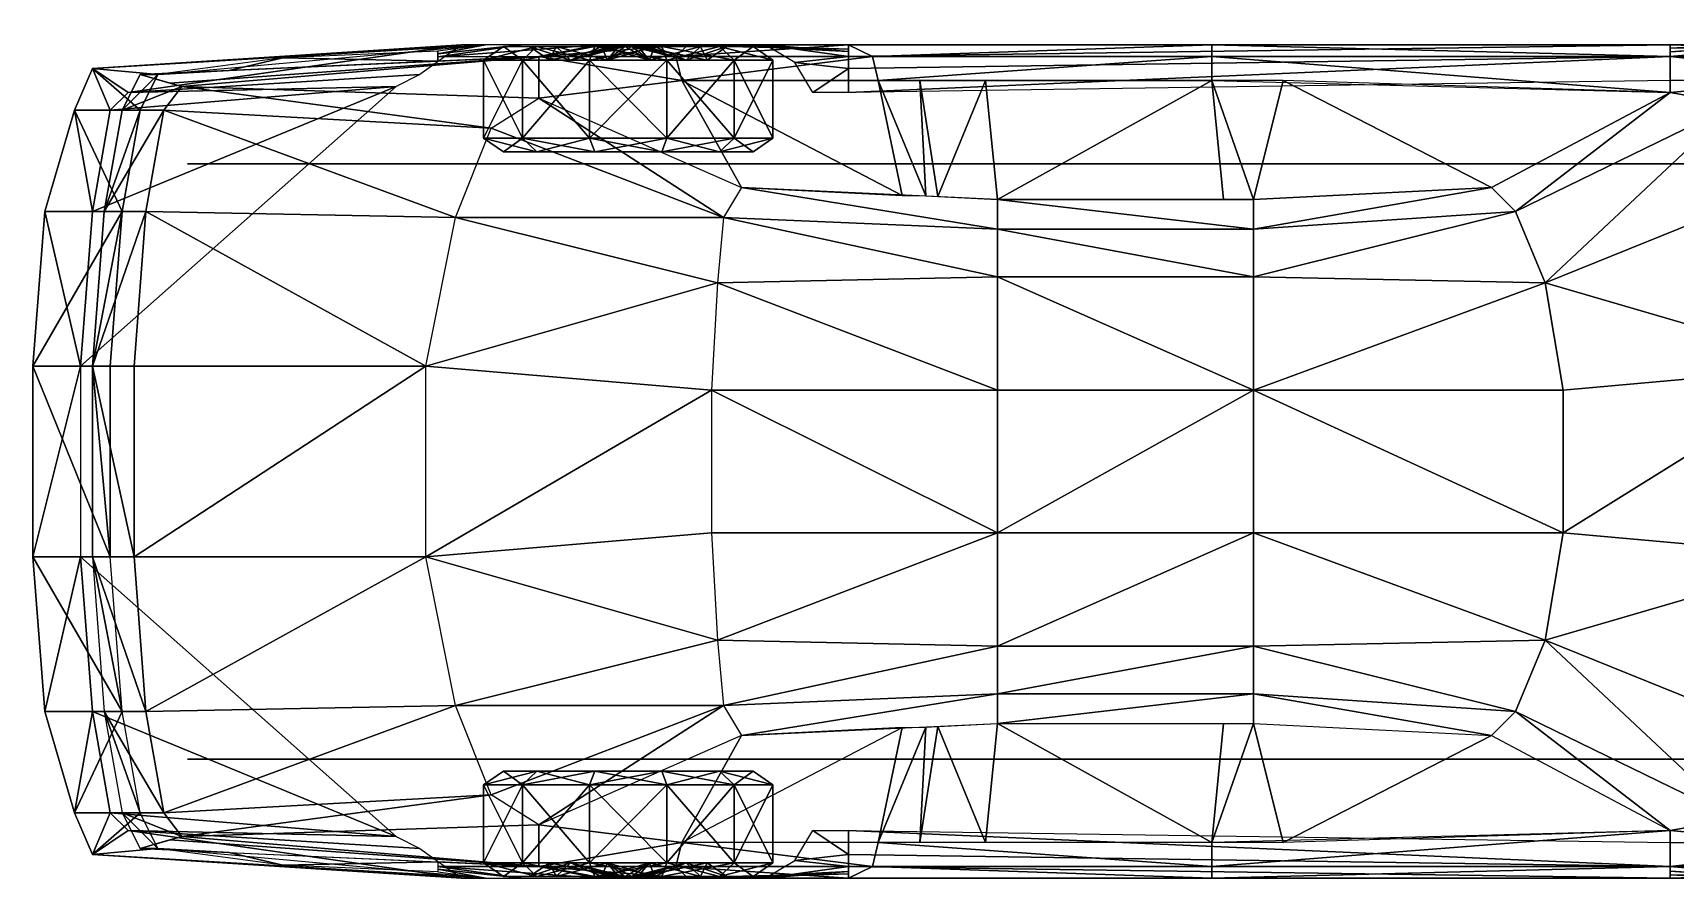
# Model space of a CAD drawing. Extents: x -5.27 to 0, y -0.91 to 0.91.
# Drawn here: x -5.271 to -1.767, y -0.914 to 0.914 of the extents above; entities that cross this region are included whole.
import ezdxf

# ---------------------------------------------------------------- set-up
doc = ezdxf.new("R2010")
doc.units = 0
doc.layers.get('0').update_dxf_attribs({"linetype": 'CONTINUOUS'})

msp = doc.modelspace()

# ---------------------------------------------------------------- meshes
at = {"color": 254, "linetype": 'BYBLOCK'}
mesh = msp.add_polyface(dxfattribs=at)
corners = [(-0.1397, -0.3302, 0.3175), (-0.1016, -0.2032, 0.3175), (-0.0127, -0.3302, 0.4191), (0, -0.2032, 0.4191), (0, -0.2032, 0.4445), (-0.0127, -0.3302, 0.4445), (-0.127, -0.3302, 0.5207), (-0.0889, -0.2032, 0.5207), (-5.08, -0.5334, 0.5842), (-5.1054, -0.2032, 0.5842), (-5.2705, -0.2032, 0.5588), (-5.2451, -0.5334, 0.5588), (-5.2451, -0.5334, 0.508), (-5.2705, -0.2032, 0.508), (-5.1689, -0.2032, 0.3683), (-5.1435, -0.5334, 0.381), (-5.2705, 0.2032, 0.508), (-5.1689, 0.2032, 0.3683), (-5.2705, 0.2032, 0.5588), (-5.1054, 0.2032, 0.5842), (0, 0.2032, 0.4445), (-0.0889, 0.2032, 0.5207), (0, 0.2032, 0.4191), (-0.1016, 0.2032, 0.3175), (-5.1816, -0.7493, 0.508), (-5.1054, -0.7493, 0.3937), (-5.1816, -0.7493, 0.5588), (-5.0419, -0.7493, 0.5842), (-0.1905, -0.7874, 0.5207), (-0.1016, -0.7874, 0.4445), (-0.1016, -0.7874, 0.4191), (-0.2032, -0.7747, 0.3302), (-0.2667, -0.8509, 0.3302), (-0.1905, -0.889, 0.4191), (-0.1905, -0.889, 0.4445), (-0.254, -0.8636, 0.5207), (-5.1435, -0.8382, 0.5588), (-5.0038, -0.8255, 0.5842), (-5.1435, -0.8382, 0.508), (-5.0673, -0.7874, 0.4064), (-4.445, -0.8255, 0.3937), (-4.4958, -0.8001, 0.3302), (-4.3561, -0.889, 0.5334), (-4.3053, -0.889, 0.5715), (-0.508, -0.8636, 0.3429), (-0.5334, -0.889, 0.4191), (-0.5461, -0.889, 0.4445), (-0.5842, -0.9144, 0.5207), (-5.1435, 0.5334, 0.381), (-5.1054, 0.7493, 0.3937), (-4.4958, 0.8001, 0.3302), (-0.5461, 0.889, 0.4445), (-0.5842, 0.9144, 0.5207), (-0.254, 0.8636, 0.5207), (-0.1905, 0.889, 0.4445), (-0.1905, 0.889, 0.4191), (-0.5334, 0.889, 0.4191), (-0.2667, 0.8509, 0.3302), (-0.508, 0.8636, 0.3429), (-4.3053, 0.889, 0.5715), (-5.1435, 0.8382, 0.5588), (-5.0038, 0.8255, 0.5842), (-4.3561, 0.889, 0.5334), (-5.1435, 0.8382, 0.508), (-5.0673, 0.7874, 0.4064), (-4.445, 0.8255, 0.3937), (-5.1816, 0.7493, 0.508), (-5.1816, 0.7493, 0.5588), (-5.0419, 0.7493, 0.5842), (-0.1905, 0.7874, 0.5207), (-0.1016, 0.7874, 0.4445), (-0.1016, 0.7874, 0.4191), (-0.2032, 0.7747, 0.3302), (-0.1397, 0.3302, 0.3175), (-0.0127, 0.3302, 0.4191), (-0.0127, 0.3302, 0.4445), (-0.127, 0.3302, 0.5207), (-5.2451, 0.5334, 0.5588), (-5.08, 0.5334, 0.5842), (-5.2451, 0.5334, 0.508)]
mesh.append_faces([[corners[k] for k in face] for face in [(36, 43, 37), (59, 60, 61)]], dxfattribs={"color": 254})
mesh.append_faces([[corners[k] for k in face] for face in [(27, 36, 37), (38, 25, 39), (41, 39, 25), (42, 39, 40), (36, 42, 43), (45, 32, 33), (35, 46, 34), (41, 15, 14), (48, 50, 17), (51, 53, 54), (57, 56, 55), (62, 60, 59), (64, 62, 65), (64, 50, 49), (49, 63, 64), (60, 68, 61)]], dxfattribs={"vtx0": -1, "color": 254})
mesh.append_faces([[corners[k] for k in face] for face in [(2, 1, 3), (6, 5, 7), (8, 26, 27), (28, 29, 6), (30, 0, 2), (33, 31, 30), (67, 68, 60), (54, 69, 70), (70, 76, 75), (77, 78, 67), (48, 66, 49), (17, 79, 48), (75, 21, 20)]], dxfattribs={"vtx0": -1, "vtx1": -1, "color": 254})
mesh.append_faces([[corners[k] for k in face] for face in [(7, 5, 4), (12, 14, 15), (24, 15, 25), (8, 11, 26), (6, 29, 5), (28, 34, 29), (27, 26, 36), (72, 55, 71), (73, 71, 74), (70, 69, 76), (67, 78, 68), (75, 76, 21), (23, 74, 22)]], dxfattribs={"vtx0": -1, "vtx2": -1, "color": 254})
mesh.append_faces([[corners[k] for k in face] for face in [(32, 31, 33), (35, 34, 28), (36, 26, 38), (40, 39, 41), (38, 39, 42), (38, 42, 36), (44, 32, 45), (47, 46, 35), (25, 15, 41), (55, 56, 54), (51, 54, 56), (54, 70, 55)]], dxfattribs={"vtx1": -1, "color": 254})
mesh.append_faces([[corners[k] for k in face] for face in [(0, 1, 2), (2, 3, 4), (4, 5, 2), (8, 9, 10), (10, 11, 8), (11, 10, 12), (13, 12, 10), (12, 13, 14), (13, 16, 17), (17, 14, 13), (10, 18, 13), (16, 13, 18), (9, 19, 18), (18, 10, 9), (4, 20, 7), (21, 7, 20), (3, 22, 20), (20, 4, 3), (1, 23, 3), (22, 3, 23), (24, 12, 15), (26, 11, 24), (12, 24, 11), (30, 2, 5), (5, 29, 30), (31, 0, 30), (33, 30, 29), (24, 38, 26), (38, 24, 25), (66, 63, 49), (63, 66, 67), (71, 55, 70), (73, 72, 71), (74, 71, 75), (70, 75, 71), (77, 67, 66), (66, 79, 77), (79, 66, 48), (16, 79, 17), (18, 77, 79), (79, 16, 18), (19, 78, 18), (77, 18, 78), (22, 74, 20), (75, 20, 74), (23, 73, 74)]], dxfattribs={"vtx1": -1, "vtx2": -1, "color": 254})
mesh.append_faces([[corners[k] for k in face] for face in [(29, 34, 33), (45, 33, 34), (34, 46, 45), (48, 49, 50), (51, 52, 53), (57, 58, 56), (62, 63, 60), (64, 63, 62), (64, 65, 50), (67, 60, 63), (54, 53, 69), (72, 57, 55)]], dxfattribs={"vtx2": -1, "color": 254})
at = {"color": 0, "linetype": 'BYBLOCK'}
mesh = msp.add_polyface(dxfattribs=at)
corners = [(-1.4351, 0.2032, 0.9906), (-1.4351, -0.2032, 0.9906), (-0.9017, 0.2032, 0.9652), (-0.9525, 0.889, 0.7239), (-0.9525, 0.8636, 0.8255), (-0.5842, 0.8636, 0.7874), (-0.5842, 0.889, 0.7138), (-1.778, 0.889, 0.7438), (-1.778, 0.8636, 0.8382), (-0.9398, 0.8636, 0.9271), (-0.5588, 0.8636, 0.889), (-1.778, 0.7874, 0.9398), (-2.7559, 0.889, 0.762), (-2.7559, 0.8636, 0.8636), (-3.5306, 0.8636, 0.5588), (-1.778, 0.889, 0.7437), (-1.778, 0.8636, 0.5334), (-3.5306, 0.8382, 0.381), (-1.778, 0.8636, 0.3429), (-3.5306, 0.7874, 0.3048), (-1.778, 0.8128, 0.2794), (-1.0287, 0.889, 0.7239), (-0.762, 0.889, 0.7172), (-0.8509, 0.9144, 0.6731), (-0.9652, 0.9144, 0.6731), (-1.778, 0.8814, 0.6731), (-1.1049, 0.9144, 0.6223), (-1.778, 0.8742, 0.6223), (-1.2065, 0.9144, 0.5334), (-1.27, 0.8636, 0.4318), (-1.3208, 0.8128, 0.2794), (-0.4514, 0.8636, 0.6731), (-2.1082, 0.5334, 1.3716), (-2.159, 0.5842, 1.3462), (-2.667, 0.4953, 1.4224), (-1.6383, 0.762, 0.9652), (-0.9271, 0.7874, 0.9398), (-0.9144, 0.4826, 0.9525), (-0.508, 0.7874, 0.9017), (-1.5113, 0.5969, 0.9779), (-2.0447, 0.381, 1.3843), (-2.667, 0.3937, 1.4351), (-2.0066, 0.1524, 1.397), (-2.667, 0.1524, 1.4478), (-0.4826, 0.4064, 0.9144)]
mesh.append_faces([[corners[k] for k in face] for face in [(19, 18, 20), (11, 32, 35)]], dxfattribs={"vtx0": -1, "color": 0})
mesh.append_faces([[corners[k] for k in face] for face in [(11, 4, 8), (25, 26, 27), (28, 27, 26), (16, 29, 18), (30, 18, 29)]], dxfattribs={"vtx0": -1, "vtx1": -1, "color": 0})
mesh.append_faces([[corners[k] for k in face] for face in [(3, 4, 5), (3, 5, 6), (7, 4, 3), (10, 5, 4), (21, 22, 23), (25, 21, 24), (22, 31, 23), (9, 35, 36), (37, 38, 36), (37, 0, 2)]], dxfattribs={"vtx0": -1, "vtx1": -1, "vtx2": -1, "color": 0})
mesh.append_faces([[corners[k] for k in face] for face in [(4, 9, 10), (12, 8, 7), (13, 11, 8), (14, 15, 16), (17, 16, 18), (21, 23, 24), (28, 16, 27), (36, 10, 9), (36, 35, 39), (36, 39, 37), (2, 44, 37)]], dxfattribs={"vtx0": -1, "vtx2": -1, "color": 0})
mesh.append_faces([[corners[k] for k in face] for face in [(0, 1, 2), (7, 8, 4), (11, 9, 4), (25, 15, 21), (24, 26, 25), (28, 29, 16), (32, 33, 34), (40, 32, 41), (42, 40, 43)]], dxfattribs={"vtx1": -1, "vtx2": -1, "color": 0})
mesh.append_faces([[corners[k] for k in face] for face in [(30, 20, 18), (11, 33, 32), (9, 11, 35), (37, 39, 0)]], dxfattribs={"vtx2": -1, "color": 0})
mesh = msp.add_polyface(dxfattribs=at)
corners = [(-5.1054, 0.2032, 0.5842), (-5.1054, -0.2032, 0.5842), (-5.1435, 0.2032, 0.8001), (-5.0546, -0.2032, 0.9906), (-5.0546, 0.2032, 0.9906), (-4.4323, -0.2032, 1.0287), (-4.4323, 0.2032, 1.0287), (-3.8989, 0.8636, 0.889), (-3.5306, 0.889, 0.7747), (-3.8735, 0.889, 0.7874), (-4.191, 0.8636, 0.8001), (-4.191, 0.8636, 0.9017), (-4.9784, 0.8069, 0.9144), (-5.0419, 0.8255, 0.8001), (-3.8862, 0.8128, 1.0033), (-3.4798, 0.8636, 0.8763), (-4.191, 0.7747, 1.0287), (-4.953, 0.8001, 0.9652), (-4.064, 0.889, 0.6985), (-3.9497, 0.889, 0.6985), (-3.5306, 0.8796, 0.6985), (-3.81, 0.889, 0.6477), (-3.5306, 0.8747, 0.6477), (-3.7084, 0.889, 0.5588), (-4.4069, 0.8635, 0.6985), (-4.4069, 0.8543, 0.8001), (-4.2291, 0.889, 0.635), (-4.4069, 0.8693, 0.635), (-4.3053, 0.889, 0.5715), (-4.4069, 0.8751, 0.5715), (-3.7592, 0.5842, 1.3462), (-3.4163, 0.5675, 1.3544), (-4.9911, 0.7493, 0.9906), (-5.08, 0.7493, 0.8001), (-4.2926, 0.7112, 1.0287), (-4.3688, 0.5207, 1.0287), (-5.0292, 0.5334, 0.9906), (-5.1181, 0.5334, 0.8001), (-4.7371, 0.8611, 0.5842), (-4.8514, 0.8344, 0.8001)]
mesh.append_faces([[corners[k] for k in face] for face in [(30, 14, 16), (33, 17, 13)]], dxfattribs={"vtx0": -1, "color": 0})
mesh.append_faces([[corners[k] for k in face] for face in [(12, 10, 13), (17, 11, 12), (18, 9, 19), (28, 27, 26)]], dxfattribs={"vtx0": -1, "vtx1": -1, "color": 0})
mesh.append_faces([[corners[k] for k in face] for face in [(7, 8, 9), (10, 11, 7), (10, 7, 9), (12, 11, 10), (14, 15, 7), (11, 14, 7), (18, 10, 9), (20, 19, 9), (24, 25, 10), (24, 10, 18), (24, 26, 27), (25, 38, 39)]], dxfattribs={"vtx0": -1, "vtx1": -1, "vtx2": -1, "color": 0})
mesh.append_faces([[corners[k] for k in face] for face in [(11, 16, 14), (22, 23, 21), (34, 17, 32), (35, 32, 36), (6, 36, 4), (25, 29, 38)]], dxfattribs={"vtx0": -1, "vtx2": -1, "color": 0})
mesh.append_faces([[corners[k] for k in face] for face in [(0, 1, 2)]], dxfattribs={"vtx1": -1, "color": 0})
mesh.append_faces([[corners[k] for k in face] for face in [(3, 4, 2), (5, 6, 3), (4, 3, 6), (17, 16, 11), (21, 19, 20), (18, 26, 24), (28, 29, 27), (32, 17, 33), (35, 34, 32), (36, 32, 37), (33, 37, 32), (4, 36, 2), (37, 2, 36), (6, 35, 36)]], dxfattribs={"vtx1": -1, "vtx2": -1, "color": 0})
mesh.append_faces([[corners[k] for k in face] for face in [(30, 31, 14), (34, 16, 17)]], dxfattribs={"vtx2": -1, "color": 0})
at = {"color": 251, "linetype": 'BYBLOCK'}
mesh = msp.add_polyface(dxfattribs=at)
corners = [(-4.2108, 0.8854, 0.2612), (-4.2669, 0.8854, 0.2461), (-4.2669, 0.8854, 0.3889), (-4.2108, 0.8854, 0.3738), (-4.3089, 0.8563, 0.2349), (-4.3089, 0.8563, 0.4001), (-4.1955, 0.8854, 0.5125), (-4.1544, 0.8854, 0.4714), (-4.2263, 0.8563, 0.5433), (-4.0719, 0.8854, 0.5839), (-4.0568, 0.8854, 0.5278), (-4.0831, 0.8563, 0.6259), (-3.9291, 0.8854, 0.5839), (-3.9179, 0.8563, 0.6259), (-4.0719, 0.8854, 0.0511), (-4.0568, 0.8854, 0.1072), (-3.9442, 0.8854, 0.1072), (-4.0831, 0.8563, 0.0091), (-3.9291, 0.8854, 0.0511), (-4.1955, 0.8854, 0.1225), (-4.1544, 0.8854, 0.1636), (-4.2263, 0.8563, 0.0917), (-4.3089, 0.6894, 0.2349), (-4.3089, 0.6894, 0.4001), (-4.2669, 0.6604, 0.2461), (-4.2669, 0.6604, 0.3889), (-4.2263, 0.6894, 0.5433), (-4.1955, 0.6604, 0.5125), (-4.0831, 0.6894, 0.6259), (-4.0719, 0.6604, 0.5839), (-3.9179, 0.6894, 0.6259), (-3.9291, 0.6604, 0.5839), (-4.0831, 0.6894, 0.0091), (-3.9179, 0.8563, 0.0091), (-4.0719, 0.6604, 0.0511), (-3.9179, 0.6894, 0.0091), (-4.2263, 0.6894, 0.0917), (-4.1955, 0.6604, 0.1225)]
mesh.append_faces([[corners[k] for k in face] for face in [(0, 1, 2), (2, 3, 0), (1, 4, 5), (5, 2, 1), (3, 2, 6), (6, 7, 3), (2, 5, 8), (8, 6, 2), (7, 6, 9), (9, 10, 7), (6, 8, 11), (11, 9, 6), (10, 9, 12), (9, 11, 13), (14, 15, 16), (17, 14, 18), (15, 14, 19), (19, 20, 15), (14, 17, 21), (21, 19, 14), (20, 19, 1), (1, 0, 20), (19, 21, 4), (4, 1, 19), (22, 24, 25), (25, 23, 22), (23, 25, 27), (27, 26, 23), (26, 27, 29), (29, 28, 26), (28, 29, 31), (34, 32, 35), (32, 34, 37), (37, 36, 32), (36, 37, 24), (24, 22, 36)]], dxfattribs={"vtx0": -1, "vtx2": -1, "color": 251})
mesh.append_faces([[corners[k] for k in face] for face in [(4, 22, 23), (23, 5, 4), (5, 23, 26), (26, 8, 5), (8, 26, 28), (28, 11, 8), (11, 28, 30), (32, 17, 33), (17, 32, 36), (36, 21, 17), (21, 36, 22), (22, 4, 21)]], dxfattribs={"vtx2": -1, "color": 251})
at = {"color": 254, "linetype": 'BYBLOCK'}
mesh = msp.add_polyface(dxfattribs=at)
corners = [(-4.1237, -0.8563, 0.1943), (-4.1544, -0.8854, 0.1636), (-4.2108, -0.8854, 0.2612), (-4.1687, -0.8563, 0.2724), (-4.021, -0.8854, 0.297), (-4.0285, -0.8854, 0.31), (-4.0005, -0.8854, 0.3175), (-4.0456, -0.8563, 0.1493), (-4.0568, -0.8854, 0.1072), (-4.008, -0.8854, 0.2895), (-3.9554, -0.8563, 0.1493), (-3.9442, -0.8854, 0.1072), (-3.993, -0.8854, 0.2895), (-3.8773, -0.8563, 0.1943), (-3.8466, -0.8854, 0.1636), (-3.98, -0.8854, 0.297), (-3.8323, -0.8563, 0.2724), (-3.7902, -0.8854, 0.2612), (-3.9725, -0.8854, 0.31), (-3.8323, -0.8563, 0.3626), (-3.7902, -0.8854, 0.3738), (-3.9725, -0.8854, 0.325), (-3.8773, -0.8563, 0.4407), (-3.8466, -0.8854, 0.4714), (-3.98, -0.8854, 0.338), (-3.9554, -0.8563, 0.4857), (-3.9442, -0.8854, 0.5278), (-3.993, -0.8854, 0.3455), (-4.0456, -0.8563, 0.4857), (-4.0568, -0.8854, 0.5278), (-4.008, -0.8854, 0.3455), (-4.1237, -0.8563, 0.4407), (-4.1544, -0.8854, 0.4714), (-4.021, -0.8854, 0.338), (-4.1687, -0.8563, 0.3626), (-4.2108, -0.8854, 0.3738), (-4.0285, -0.8854, 0.325), (-0.9017, -0.9108, 0.3175), (-0.9297, -0.9108, 0.31), (-0.9297, -0.9108, 0.325), (-1.0699, -0.8817, 0.2724), (-1.0699, -0.8817, 0.3626), (-1.112, -0.9108, 0.2612), (-1.112, -0.9108, 0.3738), (-0.9222, -0.9108, 0.338), (-1.0249, -0.8817, 0.4407), (-1.0556, -0.9108, 0.4714), (-0.9092, -0.9108, 0.3455), (-0.9468, -0.8817, 0.4857), (-0.958, -0.9108, 0.5278), (-0.8942, -0.9108, 0.3455), (-0.8566, -0.8817, 0.4857), (-0.8454, -0.9108, 0.5278), (-0.8812, -0.9108, 0.338), (-0.7785, -0.8817, 0.4407), (-0.7478, -0.9108, 0.4714), (-0.8737, -0.9108, 0.325), (-0.7335, -0.8817, 0.3626), (-0.6914, -0.9108, 0.3738), (-0.8737, -0.9108, 0.31), (-0.7335, -0.8817, 0.2724), (-0.6914, -0.9108, 0.2612), (-0.8812, -0.9108, 0.297), (-0.7785, -0.8817, 0.1943), (-0.7478, -0.9108, 0.1636), (-0.8942, -0.9108, 0.2895), (-0.8566, -0.8817, 0.1493), (-0.8454, -0.9108, 0.1072), (-0.9092, -0.9108, 0.2895), (-0.9468, -0.8817, 0.1493), (-0.958, -0.9108, 0.1072), (-0.9222, -0.9108, 0.297), (-1.0249, -0.8817, 0.1943), (-1.0556, -0.9108, 0.1636), (-1.0556, 0.9108, 0.1636), (-1.0249, 0.8817, 0.1943), (-1.112, 0.9108, 0.2612), (-1.0699, 0.8817, 0.2724), (-0.9222, 0.9108, 0.297), (-0.9297, 0.9108, 0.31), (-0.9017, 0.9108, 0.3175), (-0.958, 0.9108, 0.1072), (-0.9468, 0.8817, 0.1493), (-0.9092, 0.9108, 0.2895), (-0.8454, 0.9108, 0.1072), (-0.8566, 0.8817, 0.1493), (-0.8942, 0.9108, 0.2895), (-0.7478, 0.9108, 0.1636), (-0.7785, 0.8817, 0.1943), (-0.8812, 0.9108, 0.297), (-0.6914, 0.9108, 0.2612), (-0.7335, 0.8817, 0.2724), (-0.8737, 0.9108, 0.31), (-0.6914, 0.9108, 0.3738), (-0.7335, 0.8817, 0.3626), (-0.8737, 0.9108, 0.325), (-0.7478, 0.9108, 0.4714), (-0.7785, 0.8817, 0.4407), (-0.8812, 0.9108, 0.338), (-0.8454, 0.9108, 0.5278), (-0.8566, 0.8817, 0.4857), (-0.8942, 0.9108, 0.3455), (-0.958, 0.9108, 0.5278), (-0.9468, 0.8817, 0.4857), (-0.9092, 0.9108, 0.3455), (-1.0556, 0.9108, 0.4714), (-1.0249, 0.8817, 0.4407), (-0.9222, 0.9108, 0.338), (-1.112, 0.9108, 0.3738), (-1.0699, 0.8817, 0.3626), (-0.9297, 0.9108, 0.325), (-4.0285, 0.8854, 0.31), (-4.0005, 0.8854, 0.3175), (-4.0285, 0.8854, 0.325), (-4.1687, 0.8563, 0.2724), (-4.1687, 0.8563, 0.3626), (-4.2108, 0.8854, 0.2612), (-4.2108, 0.8854, 0.3738), (-4.021, 0.8854, 0.338), (-4.1237, 0.8563, 0.4407), (-4.1544, 0.8854, 0.4714), (-4.008, 0.8854, 0.3455), (-4.0456, 0.8563, 0.4857), (-4.0568, 0.8854, 0.5278), (-3.993, 0.8854, 0.3455), (-3.9554, 0.8563, 0.4857), (-3.9442, 0.8854, 0.5278), (-3.98, 0.8854, 0.338), (-3.8773, 0.8563, 0.4407), (-3.8466, 0.8854, 0.4714), (-3.9725, 0.8854, 0.325), (-3.8323, 0.8563, 0.3626), (-3.7902, 0.8854, 0.3738), (-3.9725, 0.8854, 0.31), (-3.8323, 0.8563, 0.2724), (-3.7902, 0.8854, 0.2612), (-3.98, 0.8854, 0.297), (-3.8773, 0.8563, 0.1943), (-3.8466, 0.8854, 0.1636), (-3.993, 0.8854, 0.2895), (-3.9554, 0.8563, 0.1493), (-3.9442, 0.8854, 0.1072), (-4.008, 0.8854, 0.2895), (-4.0456, 0.8563, 0.1493), (-4.0568, 0.8854, 0.1072), (-4.021, 0.8854, 0.297), (-4.1237, 0.8563, 0.1943), (-4.1544, 0.8854, 0.1636)]
mesh.append_faces([[corners[k] for k in face] for face in [(74, 75, 76), (77, 76, 75), (75, 78, 77), (79, 77, 78), (78, 80, 79), (81, 82, 74), (75, 74, 82), (82, 83, 75), (78, 75, 83), (83, 80, 78), (84, 85, 81), (82, 81, 85), (85, 86, 82), (83, 82, 86), (86, 80, 83), (87, 88, 84), (85, 84, 88), (88, 89, 85), (86, 85, 89), (89, 80, 86), (90, 91, 87), (88, 87, 91), (91, 92, 88), (89, 88, 92), (92, 80, 89), (93, 94, 90), (91, 90, 94), (94, 95, 91), (92, 91, 95), (95, 80, 92), (96, 97, 93), (94, 93, 97), (97, 98, 94), (95, 94, 98), (98, 80, 95), (99, 100, 96), (97, 96, 100), (100, 101, 97), (98, 97, 101), (101, 80, 98), (102, 103, 99), (100, 99, 103), (103, 104, 100), (101, 100, 104), (104, 80, 101), (105, 106, 102), (103, 102, 106), (106, 107, 103), (104, 103, 107), (107, 80, 104), (108, 109, 105), (106, 105, 109), (109, 110, 106), (107, 106, 110), (110, 80, 107), (76, 77, 108), (109, 108, 77), (77, 79, 109), (110, 109, 79), (79, 80, 110), (111, 112, 113), (114, 111, 115), (113, 115, 111), (116, 114, 117), (115, 117, 114), (113, 112, 118), (115, 113, 119), (118, 119, 113), (117, 115, 120), (119, 120, 115), (118, 112, 121), (119, 118, 122), (121, 122, 118), (120, 119, 123), (122, 123, 119), (121, 112, 124), (122, 121, 125), (124, 125, 121), (123, 122, 126), (125, 126, 122), (124, 112, 127), (125, 124, 128), (127, 128, 124), (126, 125, 129), (128, 129, 125), (127, 112, 130), (128, 127, 131), (130, 131, 127), (129, 128, 132), (131, 132, 128), (130, 112, 133), (131, 130, 134), (133, 134, 130), (132, 131, 135), (134, 135, 131), (133, 112, 136), (134, 133, 137), (136, 137, 133), (135, 134, 138), (137, 138, 134), (136, 112, 139), (137, 136, 140), (139, 140, 136), (138, 137, 141), (140, 141, 137), (139, 112, 142), (140, 139, 143), (142, 143, 139), (141, 140, 144), (143, 144, 140), (142, 112, 145), (143, 142, 146), (145, 146, 142), (144, 143, 147), (146, 147, 143), (145, 112, 111), (146, 145, 114), (111, 114, 145), (147, 146, 116), (114, 116, 146)]], dxfattribs={"vtx0": -1, "vtx1": -1, "color": 254})
mesh.append_faces([[corners[k] for k in face] for face in [(0, 1, 2), (2, 3, 0), (4, 0, 3), (3, 5, 4), (6, 4, 5), (7, 8, 1), (1, 0, 7), (9, 7, 0), (0, 4, 9), (6, 9, 4), (10, 11, 8), (8, 7, 10), (12, 10, 7), (7, 9, 12), (6, 12, 9), (13, 14, 11), (11, 10, 13), (15, 13, 10), (10, 12, 15), (6, 15, 12), (16, 17, 14), (14, 13, 16), (18, 16, 13), (13, 15, 18), (6, 18, 15), (19, 20, 17), (17, 16, 19), (21, 19, 16), (16, 18, 21), (6, 21, 18), (22, 23, 20), (20, 19, 22), (24, 22, 19), (19, 21, 24), (6, 24, 21), (25, 26, 23), (23, 22, 25), (27, 25, 22), (22, 24, 27), (6, 27, 24), (28, 29, 26), (26, 25, 28), (30, 28, 25), (25, 27, 30), (6, 30, 27), (31, 32, 29), (29, 28, 31), (33, 31, 28), (28, 30, 33), (6, 33, 30), (34, 35, 32), (32, 31, 34), (36, 34, 31), (31, 33, 36), (6, 36, 33), (3, 2, 35), (35, 34, 3), (5, 3, 34), (34, 36, 5), (6, 5, 36), (37, 38, 39), (38, 40, 41), (41, 39, 38), (40, 42, 43), (43, 41, 40), (37, 39, 44), (39, 41, 45), (45, 44, 39), (41, 43, 46), (46, 45, 41), (37, 44, 47), (44, 45, 48), (48, 47, 44), (45, 46, 49), (49, 48, 45), (37, 47, 50), (47, 48, 51), (51, 50, 47), (48, 49, 52), (52, 51, 48), (37, 50, 53), (50, 51, 54), (54, 53, 50), (51, 52, 55), (55, 54, 51), (37, 53, 56), (53, 54, 57), (57, 56, 53), (54, 55, 58), (58, 57, 54), (37, 56, 59), (56, 57, 60), (60, 59, 56), (57, 58, 61), (61, 60, 57), (37, 59, 62), (59, 60, 63), (63, 62, 59), (60, 61, 64), (64, 63, 60), (37, 62, 65), (62, 63, 66), (66, 65, 62), (63, 64, 67), (67, 66, 63), (37, 65, 68), (65, 66, 69), (69, 68, 65), (66, 67, 70), (70, 69, 66), (37, 68, 71), (68, 69, 72), (72, 71, 68), (69, 70, 73), (73, 72, 69), (37, 71, 38), (71, 72, 40), (40, 38, 71), (72, 73, 42), (42, 40, 72)]], dxfattribs={"vtx0": -1, "vtx2": -1, "color": 254})
at = {"color": 251, "linetype": 'BYBLOCK'}
mesh = msp.add_polyface(dxfattribs=at)
corners = [(-3.9291, 0.8854, 0.5839), (-3.9442, 0.8854, 0.5278), (-4.0568, 0.8854, 0.5278), (-3.9179, 0.8563, 0.6259), (-4.0719, 0.8854, 0.5839), (-3.8055, 0.8854, 0.5125), (-3.8466, 0.8854, 0.4714), (-3.7747, 0.8563, 0.5433), (-3.7341, 0.8854, 0.3889), (-3.7902, 0.8854, 0.3738), (-3.6921, 0.8563, 0.4001), (-3.7341, 0.8854, 0.2461), (-3.7902, 0.8854, 0.2612), (-3.6921, 0.8563, 0.2349), (-3.8055, 0.8854, 0.1225), (-3.8466, 0.8854, 0.1636), (-3.7747, 0.8563, 0.0917), (-3.9291, 0.8854, 0.0511), (-3.9442, 0.8854, 0.1072), (-3.9179, 0.8563, 0.0091), (-4.0719, 0.8854, 0.0511), (-4.0831, 0.8563, 0.0091), (-3.9179, 0.6894, 0.6259), (-4.0831, 0.8563, 0.6259), (-3.9291, 0.6604, 0.5839), (-4.0831, 0.6894, 0.6259), (-3.7747, 0.6894, 0.5433), (-3.8055, 0.6604, 0.5125), (-3.6921, 0.6894, 0.4001), (-3.7341, 0.6604, 0.3889), (-3.6921, 0.6894, 0.2349), (-3.7341, 0.6604, 0.2461), (-3.7747, 0.6894, 0.0917), (-3.8055, 0.6604, 0.1225), (-3.9179, 0.6894, 0.0091), (-3.9291, 0.6604, 0.0511), (-4.0831, 0.6894, 0.0091), (-4.0719, 0.6604, 0.0511)]
mesh.append_faces([[corners[k] for k in face] for face in [(0, 1, 2), (3, 0, 4), (1, 0, 5), (5, 6, 1), (0, 3, 7), (7, 5, 0), (6, 5, 8), (8, 9, 6), (5, 7, 10), (10, 8, 5), (9, 8, 11), (11, 12, 9), (8, 10, 13), (13, 11, 8), (12, 11, 14), (14, 15, 12), (11, 13, 16), (16, 14, 11), (15, 14, 17), (17, 18, 15), (14, 16, 19), (19, 17, 14), (18, 17, 20), (17, 19, 21), (24, 22, 25), (22, 24, 27), (27, 26, 22), (26, 27, 29), (29, 28, 26), (28, 29, 31), (31, 30, 28), (30, 31, 33), (33, 32, 30), (32, 33, 35), (35, 34, 32), (34, 35, 37)]], dxfattribs={"vtx0": -1, "vtx2": -1, "color": 251})
mesh.append_faces([[corners[k] for k in face] for face in [(22, 3, 23), (3, 22, 26), (26, 7, 3), (7, 26, 28), (28, 10, 7), (10, 28, 30), (30, 13, 10), (13, 30, 32), (32, 16, 13), (16, 32, 34), (34, 19, 16), (19, 34, 36)]], dxfattribs={"vtx2": -1, "color": 251})
at = {"color": 0, "linetype": 'BYBLOCK'}
mesh = msp.add_polyface(dxfattribs=at)
corners = [(-3.2131, -0.1524, 1.4478), (-3.2131, 0.1524, 1.4478), (-3.8227, 0.1524, 1.397), (-2.667, -0.1524, 1.4478), (-2.667, 0.1524, 1.4478), (-2.0066, -0.1524, 1.397), (-2.7559, 0.889, 0.762), (-2.7559, 0.8636, 0.8636), (-1.778, 0.8636, 0.8382), (-3.4798, 0.8636, 0.8763), (-3.5306, 0.889, 0.7747), (-2.7559, 0.8128, 0.9525), (-1.778, 0.7874, 0.9398), (-3.4671, 0.8128, 0.9652), (-3.8989, 0.8636, 0.889), (-3.8862, 0.8128, 1.0033), (-3.5306, 0.8636, 0.5588), (-1.778, 0.889, 0.7437), (-3.5306, 0.8382, 0.381), (-1.778, 0.8636, 0.5334), (-3.5306, 0.7874, 0.3048), (-1.778, 0.8636, 0.3429), (-3.5306, 0.8796, 0.6985), (-3.8735, 0.889, 0.7874), (-3.81, 0.889, 0.6477), (-3.5306, 0.8747, 0.6477), (-3.7084, 0.889, 0.5588), (-3.6449, 0.8509, 0.4445), (-3.6068, 0.7874, 0.3048), (-2.7305, 0.5588, 1.3589), (-2.667, 0.5588, 1.3589), (-2.6035, 0.8128, 0.9525), (-3.3655, 0.5664, 1.3551), (-3.3401, 0.5654, 1.3561), (-3.3782, 0.8128, 0.9652), (-3.7973, 0.5207, 1.3716), (-3.2131, 0.4953, 1.4224), (-3.7592, 0.5842, 1.3462), (-3.2131, 0.5588, 1.3589), (-2.667, 0.4953, 1.4224), (-2.159, 0.5842, 1.3462), (-2.667, 0.3937, 1.4351), (-2.1082, 0.5334, 1.3716), (-3.2131, 0.3937, 1.4351), (-3.81, 0.381, 1.3843), (-2.0447, 0.381, 1.3843)]
mesh.append_faces([[corners[k] for k in face] for face in [(28, 18, 20), (32, 34, 13)]], dxfattribs={"vtx0": -1, "color": 0})
mesh.append_faces([[corners[k] for k in face] for face in [(9, 6, 10), (13, 7, 9), (22, 23, 10), (16, 26, 25), (35, 36, 37), (37, 36, 38), (44, 43, 35), (2, 1, 44)]], dxfattribs={"vtx0": -1, "vtx1": -1, "color": 0})
mesh.append_faces([[corners[k] for k in face] for face in [(0, 1, 2), (3, 4, 0), (1, 0, 4), (4, 3, 5), (6, 7, 8), (9, 7, 6), (38, 36, 39), (41, 42, 39), (41, 39, 36), (36, 43, 41), (35, 43, 36), (44, 1, 43), (4, 41, 43), (43, 1, 4), (4, 45, 41)]], dxfattribs={"vtx0": -1, "vtx1": -1, "vtx2": -1, "color": 0})
mesh.append_faces([[corners[k] for k in face] for face in [(7, 11, 12), (14, 9, 10), (24, 22, 25), (27, 16, 18), (39, 30, 38), (39, 40, 30)]], dxfattribs={"vtx0": -1, "vtx2": -1, "color": 0})
mesh.append_faces([[corners[k] for k in face] for face in [(13, 11, 7), (18, 16, 19), (20, 18, 21), (27, 26, 16), (28, 27, 18)]], dxfattribs={"vtx1": -1, "vtx2": -1, "color": 0})
mesh.append_faces([[corners[k] for k in face] for face in [(15, 13, 9), (16, 10, 17), (11, 29, 30), (30, 31, 11), (32, 33, 34)]], dxfattribs={"vtx2": -1, "color": 0})
at = {"color": 240, "linetype": 'BYBLOCK'}
mesh = msp.add_polyface(dxfattribs=at)
corners = [(-4.8514, -0.8344, 0.8001), (-4.7371, -0.8611, 0.5842), (-5.0038, -0.8255, 0.5842), (-5.0419, -0.8255, 0.8001), (-5.1435, -0.2032, 0.8001), (-5.1181, -0.5334, 0.8001), (-5.08, -0.5334, 0.5842), (-5.1054, -0.2032, 0.5842), (-5.08, -0.7493, 0.8001), (-5.0419, -0.7493, 0.5842), (-5.08, 0.7493, 0.8001), (-5.0419, 0.8255, 0.8001), (-5.0038, 0.8255, 0.5842), (-5.0419, 0.7493, 0.5842), (-5.1181, 0.5334, 0.8001), (-5.08, 0.5334, 0.5842), (-5.1435, 0.2032, 0.8001), (-5.1054, 0.2032, 0.5842), (-4.8514, 0.8344, 0.8001), (-4.7371, 0.8611, 0.5842)]
mesh.append_faces([[corners[k] for k in face] for face in [(0, 2, 3), (18, 12, 11)]], dxfattribs={"vtx0": -1, "color": 240})
mesh.append_faces([[corners[k] for k in face] for face in [(4, 5, 6), (5, 8, 9), (9, 6, 5), (2, 9, 8), (12, 13, 10), (14, 10, 13), (13, 15, 14), (16, 14, 15)]], dxfattribs={"vtx1": -1, "vtx2": -1, "color": 240})
mesh.append_faces([[corners[k] for k in face] for face in [(0, 1, 2), (6, 7, 4), (8, 3, 2), (10, 11, 12), (15, 17, 16), (18, 19, 12)]], dxfattribs={"vtx2": -1, "color": 240})
at = {"color": 151, "linetype": 'BYBLOCK'}
mesh = msp.add_polyface(dxfattribs=at)
corners = [(-1.5113, -0.5969, 0.9779), (-1.4351, -0.2032, 0.9906), (-2.0447, -0.381, 1.3843), (-2.0066, -0.1524, 1.397), (-3.81, -0.381, 1.3843), (-4.3688, -0.5207, 1.0287), (-4.4323, -0.2032, 1.0287), (-3.8227, -0.1524, 1.397), (-3.8227, 0.1524, 1.397), (-4.4323, 0.2032, 1.0287), (-1.4351, 0.2032, 0.9906), (-2.0066, 0.1524, 1.397), (-3.7973, -0.5207, 1.3716), (-4.2926, -0.7112, 1.0287), (-2.1082, -0.5334, 1.3716), (-1.6383, -0.762, 0.9652), (-3.7592, -0.5842, 1.3462), (-4.191, -0.7747, 1.0287), (-3.4163, -0.5675, 1.3544), (-3.3655, -0.5664, 1.3551), (-3.4671, -0.8128, 0.9652), (-3.8862, -0.8128, 1.0033), (-3.3401, -0.5654, 1.3561), (-3.2131, -0.5588, 1.3589), (-3.2385, -0.8128, 0.9626), (-3.3782, -0.8128, 0.9652), (-2.7305, -0.5588, 1.3589), (-2.7559, -0.8128, 0.9525), (-2.6035, -0.8128, 0.9525), (-2.667, -0.5588, 1.3589), (-2.159, -0.5842, 1.3462), (-1.778, -0.7874, 0.9398), (-2.6035, 0.8128, 0.9525), (-2.667, 0.5588, 1.3589), (-2.159, 0.5842, 1.3462), (-1.778, 0.7874, 0.9398), (-3.2131, 0.5588, 1.3589), (-2.7305, 0.5588, 1.3589), (-2.7559, 0.8128, 0.9525), (-3.2385, 0.8128, 0.9626), (-3.3401, 0.5654, 1.3561), (-3.3782, 0.8128, 0.9652), (-3.4163, 0.5675, 1.3544), (-3.3655, 0.5664, 1.3551), (-3.4671, 0.8128, 0.9652), (-3.8862, 0.8128, 1.0033), (-3.7592, 0.5842, 1.3462), (-3.7973, 0.5207, 1.3716), (-4.191, 0.7747, 1.0287), (-4.2926, 0.7112, 1.0287), (-1.6383, 0.762, 0.9652), (-2.1082, 0.5334, 1.3716), (-2.0447, 0.381, 1.3843), (-1.5113, 0.5969, 0.9779), (-4.3688, 0.5207, 1.0287), (-3.81, 0.381, 1.3843)]
mesh.append_faces([[corners[k] for k in face] for face in [(18, 20, 21), (22, 24, 25), (28, 30, 31), (32, 34, 35), (40, 39, 41), (42, 44, 45)]], dxfattribs={"vtx0": -1, "color": 151})
mesh.append_faces([[corners[k] for k in face] for face in [(2, 1, 3), (4, 6, 7), (12, 5, 4), (14, 15, 2), (48, 47, 49), (50, 52, 53), (49, 47, 54), (54, 55, 9)]], dxfattribs={"vtx0": -1, "vtx1": -1, "color": 151})
mesh.append_faces([[corners[k] for k in face] for face in [(4, 5, 6), (12, 13, 5), (2, 15, 0), (12, 17, 13), (23, 27, 24), (36, 38, 39), (54, 47, 55), (9, 55, 8), (10, 52, 11)]], dxfattribs={"vtx0": -1, "vtx2": -1, "color": 151})
mesh.append_faces([[corners[k] for k in face] for face in [(46, 47, 48)]], dxfattribs={"vtx1": -1, "color": 151})
mesh.append_faces([[corners[k] for k in face] for face in [(0, 1, 2), (8, 7, 6), (6, 9, 8), (1, 10, 3), (11, 3, 10), (22, 23, 24), (40, 36, 39), (10, 53, 52)]], dxfattribs={"vtx1": -1, "vtx2": -1, "color": 151})
mesh.append_faces([[corners[k] for k in face] for face in [(12, 16, 17), (18, 19, 20), (23, 26, 27), (28, 29, 30), (32, 33, 34), (36, 37, 38), (42, 43, 44), (50, 51, 52)]], dxfattribs={"vtx2": -1, "color": 151})
at = {"color": 251, "linetype": 'BYBLOCK'}
mesh = msp.add_polyface(dxfattribs=at)
corners = [(-4.9403, -0.635, 0.3683), (-4.9403, -0.635, 0.8636), (-3.429, -0.635, 0.8636), (-3.429, -0.635, 0.2667), (-0.3302, -0.635, 0.8636), (-0.3302, -0.635, 0.2667), (-3.429, 0.635, 0.2667), (-3.429, 0.635, 0.8636), (-0.3302, 0.635, 0.8636), (-0.3302, 0.635, 0.2667), (-4.9403, 0.635, 0.3683), (-4.9403, 0.635, 0.8636)]
mesh.append_faces([[corners[k] for k in face] for face in [(0, 1, 2), (2, 3, 0), (3, 2, 4), (4, 5, 3), (6, 7, 8), (8, 9, 6), (10, 11, 7), (7, 6, 10)]], dxfattribs={"vtx0": -1, "vtx1": -1, "vtx2": -1, "color": 251})
at = {"color": 0, "linetype": 'BYBLOCK'}
mesh = msp.add_polyface(dxfattribs=at)
corners = [(-4.4069, -0.8543, 0.8001), (-4.4069, -0.8754, 0.5715), (-4.7371, -0.8611, 0.5842), (-4.8514, -0.8344, 0.8001), (-4.3688, -0.5207, 1.0287), (-4.4323, -0.2032, 1.0287), (-5.0292, -0.5334, 0.9906), (-5.0546, -0.2032, 0.9906), (-5.1435, -0.2032, 0.8001), (-5.1181, -0.5334, 0.8001), (-5.1435, 0.2032, 0.8001), (-5.1054, -0.2032, 0.5842), (-4.9911, -0.7493, 0.9906), (-5.08, -0.7493, 0.8001), (-4.2926, -0.7112, 1.0287), (-4.191, -0.7747, 1.0287), (-4.953, -0.8001, 0.9652), (-5.0419, -0.8255, 0.8001), (-3.4163, -0.5675, 1.3544), (-3.7592, -0.5842, 1.3462), (-3.8862, -0.8128, 1.0033), (-4.3053, -0.889, 0.5715), (-4.4069, -0.8695, 0.635), (-4.2291, -0.889, 0.635), (-4.064, -0.889, 0.6985), (-4.4069, -0.8637, 0.6985), (-4.191, -0.8636, 0.8001), (-3.7084, -0.889, 0.5588), (-3.5306, -0.8747, 0.6477), (-3.81, -0.889, 0.6477), (-3.9497, -0.889, 0.6985), (-3.5306, -0.8796, 0.6985), (-3.8735, -0.889, 0.7874), (-3.5306, -0.889, 0.7747), (-4.191, -0.8636, 0.9017), (-4.9784, -0.8069, 0.9144), (-3.8989, -0.8636, 0.889), (-3.4798, -0.8636, 0.8763)]
mesh.append_faces([[corners[k] for k in face] for face in [(16, 13, 17), (20, 19, 15)]], dxfattribs={"vtx0": -1, "color": 0})
mesh.append_faces([[corners[k] for k in face] for face in [(6, 5, 7), (12, 4, 6), (16, 14, 12), (27, 28, 29), (15, 34, 20)]], dxfattribs={"vtx0": -1, "vtx1": -1, "color": 0})
mesh.append_faces([[corners[k] for k in face] for face in [(0, 2, 3), (23, 25, 22), (0, 25, 26), (26, 25, 24), (30, 31, 32), (26, 24, 32), (20, 34, 36), (37, 20, 36), (34, 35, 26), (34, 26, 36), (36, 26, 32), (33, 36, 32)]], dxfattribs={"vtx0": -1, "vtx1": -1, "vtx2": -1, "color": 0})
mesh.append_faces([[corners[k] for k in face] for face in [(0, 1, 2), (22, 21, 23), (32, 31, 33), (32, 24, 30), (34, 16, 35), (26, 35, 17)]], dxfattribs={"vtx0": -1, "vtx2": -1, "color": 0})
mesh.append_faces([[corners[k] for k in face] for face in [(8, 10, 11), (15, 14, 16), (18, 19, 20)]], dxfattribs={"vtx1": -1, "color": 0})
mesh.append_faces([[corners[k] for k in face] for face in [(4, 5, 6), (6, 7, 8), (8, 9, 6), (10, 8, 7), (12, 6, 9), (9, 13, 12), (14, 4, 12), (16, 12, 13), (1, 21, 22), (23, 24, 25), (30, 29, 31), (15, 16, 34)]], dxfattribs={"vtx1": -1, "vtx2": -1, "color": 0})
mesh = msp.add_polyface(dxfattribs=at)
corners = [(-0.4826, -0.4064, 0.9144), (-0.9017, -0.2032, 0.9652), (-0.9144, -0.4826, 0.9525), (-1.5113, -0.5969, 0.9779), (-1.4351, -0.2032, 0.9906), (-2.0447, -0.381, 1.3843), (-2.0066, -0.1524, 1.397), (-2.667, -0.1524, 1.4478), (-2.0066, 0.1524, 1.397), (-2.667, 0.1524, 1.4478), (-0.9017, 0.2032, 0.9652), (-0.4699, -0.2032, 0.9271), (-2.1082, -0.5334, 1.3716), (-2.667, -0.3937, 1.4351), (-1.6383, -0.762, 0.9652), (-0.9271, -0.7874, 0.9398), (-0.508, -0.7874, 0.9017), (-0.5588, -0.8636, 0.889), (-0.9398, -0.8636, 0.9271), (-1.778, -0.7874, 0.9398), (-2.159, -0.5842, 1.3462), (-2.667, -0.4953, 1.4224), (-0.4514, -0.8636, 0.6731), (-0.762, -0.889, 0.7172), (-0.8509, -0.9144, 0.6731), (-1.778, -0.8128, 0.2794), (-1.3208, -0.8128, 0.2794), (-1.778, -0.8636, 0.3429), (-1.27, -0.8636, 0.4318), (-1.2065, -0.9144, 0.5334), (-1.778, -0.8636, 0.5334), (-1.778, -0.8742, 0.6223), (-1.1049, -0.9144, 0.6223), (-0.9652, -0.9144, 0.6731), (-1.778, -0.8814, 0.6731), (-1.778, -0.889, 0.7437), (-1.0287, -0.889, 0.7239), (-2.7559, -0.8636, 0.8636), (-1.778, -0.8636, 0.8382), (-2.7559, -0.889, 0.762), (-1.778, -0.889, 0.7438), (-0.9525, -0.8636, 0.8255), (-0.5842, -0.8636, 0.7874), (-0.9525, -0.889, 0.7239), (-0.5842, -0.889, 0.7138)]
mesh.append_faces([[corners[k] for k in face] for face in [(12, 19, 14)]], dxfattribs={"vtx0": -1, "color": 0})
mesh.append_faces([[corners[k] for k in face] for face in [(0, 1, 2), (14, 15, 3), (3, 15, 2), (17, 15, 18), (30, 29, 31), (24, 36, 33), (19, 37, 38), (38, 39, 40), (18, 41, 17)]], dxfattribs={"vtx0": -1, "vtx1": -1, "color": 0})
mesh.append_faces([[corners[k] for k in face] for face in [(4, 2, 1), (1, 10, 4), (10, 1, 11), (16, 2, 15), (14, 18, 15), (22, 23, 24), (36, 34, 33), (23, 36, 24), (42, 17, 41), (41, 40, 43), (41, 43, 42), (42, 43, 44)]], dxfattribs={"vtx0": -1, "vtx1": -1, "vtx2": -1, "color": 0})
mesh.append_faces([[corners[k] for k in face] for face in [(27, 26, 28), (28, 30, 27), (31, 29, 32), (32, 34, 31), (41, 19, 38)]], dxfattribs={"vtx0": -1, "vtx2": -1, "color": 0})
mesh.append_faces([[corners[k] for k in face] for face in [(3, 2, 4), (19, 18, 14), (20, 19, 12), (25, 26, 27)]], dxfattribs={"vtx1": -1, "color": 0})
mesh.append_faces([[corners[k] for k in face] for face in [(5, 6, 7), (6, 8, 9), (12, 5, 13), (20, 12, 21), (28, 29, 30), (32, 33, 34), (35, 34, 36), (18, 19, 41), (38, 40, 41)]], dxfattribs={"vtx1": -1, "vtx2": -1, "color": 0})
mesh = msp.add_polyface(dxfattribs=at)
corners = [(-2.0447, -0.381, 1.3843), (-2.667, -0.1524, 1.4478), (-2.667, -0.3937, 1.4351), (-3.2131, -0.3937, 1.4351), (-3.2131, -0.1524, 1.4478), (-3.8227, -0.1524, 1.397), (-3.81, -0.381, 1.3843), (-3.8227, 0.1524, 1.397), (-3.7973, -0.5207, 1.3716), (-3.2131, -0.4953, 1.4224), (-2.667, -0.4953, 1.4224), (-2.1082, -0.5334, 1.3716), (-2.159, -0.5842, 1.3462), (-2.667, -0.5588, 1.3589), (-3.2131, -0.5588, 1.3589), (-3.7592, -0.5842, 1.3462), (-3.3655, -0.5664, 1.3551), (-3.3401, -0.5654, 1.3561), (-3.3782, -0.8128, 0.9652), (-3.4671, -0.8128, 0.9652), (-2.7559, -0.8128, 0.9525), (-2.7305, -0.5588, 1.3589), (-2.6035, -0.8128, 0.9525), (-3.6449, -0.8509, 0.4445), (-3.6068, -0.7874, 0.3048), (-3.5306, -0.8382, 0.381), (-3.5306, -0.7874, 0.3048), (-3.7084, -0.889, 0.5588), (-3.5306, -0.8636, 0.5588), (-3.5306, -0.8747, 0.6477), (-3.5306, -0.8796, 0.6985), (-3.81, -0.889, 0.6477), (-1.778, -0.8636, 0.3429), (-1.778, -0.8128, 0.2794), (-1.778, -0.8636, 0.5334), (-3.5306, -0.889, 0.7747), (-1.778, -0.889, 0.7437), (-3.8862, -0.8128, 1.0033), (-3.4798, -0.8636, 0.8763), (-3.8989, -0.8636, 0.889), (-2.7559, -0.8636, 0.8636), (-1.778, -0.7874, 0.9398), (-2.7559, -0.889, 0.762), (-1.778, -0.8636, 0.8382)]
mesh.append_faces([[corners[k] for k in face] for face in [(16, 18, 19), (25, 24, 26), (32, 26, 33)]], dxfattribs={"vtx0": -1, "color": 0})
mesh.append_faces([[corners[k] for k in face] for face in [(12, 10, 13), (13, 10, 14), (28, 23, 25), (30, 31, 29), (34, 25, 32), (36, 28, 34), (38, 39, 35), (20, 40, 41)]], dxfattribs={"vtx0": -1, "vtx1": -1, "color": 0})
mesh.append_faces([[corners[k] for k in face] for face in [(0, 1, 2), (2, 1, 3), (4, 3, 1), (4, 6, 3), (3, 8, 9), (10, 2, 9), (3, 9, 2), (11, 2, 10), (9, 14, 10), (40, 38, 42), (40, 42, 43)]], dxfattribs={"vtx0": -1, "vtx1": -1, "vtx2": -1, "color": 0})
mesh.append_faces([[corners[k] for k in face] for face in [(4, 5, 6), (3, 6, 8), (9, 8, 15), (9, 15, 14), (27, 28, 29), (40, 19, 38), (42, 38, 35)]], dxfattribs={"vtx0": -1, "vtx2": -1, "color": 0})
mesh.append_faces([[corners[k] for k in face] for face in [(35, 28, 36), (19, 37, 38)]], dxfattribs={"vtx1": -1, "color": 0})
mesh.append_faces([[corners[k] for k in face] for face in [(7, 5, 4), (23, 24, 25), (27, 23, 28), (25, 26, 32), (28, 25, 34), (20, 19, 40)]], dxfattribs={"vtx1": -1, "vtx2": -1, "color": 0})
mesh.append_faces([[corners[k] for k in face] for face in [(16, 17, 18), (20, 21, 13), (13, 22, 20)]], dxfattribs={"vtx2": -1, "color": 0})
at = {"color": 251, "linetype": 'BYBLOCK'}
mesh = msp.add_polyface(dxfattribs=at)
corners = [(-4.1955, -0.6604, 0.1225), (-4.2263, -0.6894, 0.0917), (-4.2669, -0.6604, 0.2461), (-4.3089, -0.6894, 0.2349), (-4.2263, -0.8563, 0.0917), (-4.3089, -0.8563, 0.2349), (-4.0719, -0.6604, 0.0511), (-4.0831, -0.6894, 0.0091), (-4.0831, -0.8563, 0.0091), (-3.9179, -0.6894, 0.0091), (-3.9179, -0.8563, 0.0091), (-4.0719, -0.6604, 0.5839), (-4.0831, -0.6894, 0.6259), (-3.9291, -0.6604, 0.5839), (-4.0831, -0.8563, 0.6259), (-3.9179, -0.6894, 0.6259), (-4.1955, -0.6604, 0.5125), (-4.2263, -0.6894, 0.5433), (-4.2263, -0.8563, 0.5433), (-4.2669, -0.6604, 0.3889), (-4.3089, -0.6894, 0.4001), (-4.3089, -0.8563, 0.4001), (-4.1955, -0.8854, 0.1225), (-4.2669, -0.8854, 0.2461), (-4.1544, -0.8854, 0.1636), (-4.2108, -0.8854, 0.2612), (-4.0719, -0.8854, 0.0511), (-4.0568, -0.8854, 0.1072), (-3.9291, -0.8854, 0.0511), (-3.9442, -0.8854, 0.1072), (-4.0719, -0.8854, 0.5839), (-3.9179, -0.8563, 0.6259), (-4.0568, -0.8854, 0.5278), (-3.9291, -0.8854, 0.5839), (-4.1955, -0.8854, 0.5125), (-4.1544, -0.8854, 0.4714), (-4.2669, -0.8854, 0.3889), (-4.2108, -0.8854, 0.3738)]
mesh.append_faces([[corners[k] for k in face] for face in [(0, 1, 2), (3, 2, 1), (6, 7, 0), (1, 0, 7), (7, 6, 9), (11, 12, 13), (16, 17, 11), (12, 11, 17), (19, 20, 16), (17, 16, 20), (2, 3, 19), (20, 19, 3), (4, 22, 5), (23, 5, 22), (22, 24, 23), (25, 23, 24), (8, 26, 4), (22, 4, 26), (26, 27, 22), (24, 22, 27), (26, 8, 28), (27, 26, 29), (14, 30, 31), (30, 32, 33), (18, 34, 14), (30, 14, 34), (34, 35, 30), (32, 30, 35), (21, 36, 18), (34, 18, 36), (36, 37, 34), (35, 34, 37), (5, 23, 21), (36, 21, 23), (23, 25, 36), (37, 36, 25)]], dxfattribs={"vtx0": -1, "vtx1": -1, "color": 251})
mesh.append_faces([[corners[k] for k in face] for face in [(1, 4, 3), (5, 3, 4), (7, 8, 1), (4, 1, 8), (8, 7, 10), (12, 14, 15), (17, 18, 12), (14, 12, 18), (20, 21, 17), (18, 17, 21), (3, 5, 20), (21, 20, 5)]], dxfattribs={"vtx1": -1, "color": 251})
mesh = msp.add_polyface(dxfattribs=at)
corners = [(-3.9291, -0.6604, 0.0511), (-3.9179, -0.6894, 0.0091), (-4.0719, -0.6604, 0.0511), (-3.9179, -0.8563, 0.0091), (-4.0831, -0.6894, 0.0091), (-3.8055, -0.6604, 0.1225), (-3.7747, -0.6894, 0.0917), (-3.7747, -0.8563, 0.0917), (-3.7341, -0.6604, 0.2461), (-3.6921, -0.6894, 0.2349), (-3.6921, -0.8563, 0.2349), (-3.7341, -0.6604, 0.3889), (-3.6921, -0.6894, 0.4001), (-3.6921, -0.8563, 0.4001), (-3.8055, -0.6604, 0.5125), (-3.7747, -0.6894, 0.5433), (-3.7747, -0.8563, 0.5433), (-3.9291, -0.6604, 0.5839), (-3.9179, -0.6894, 0.6259), (-3.9179, -0.8563, 0.6259), (-4.0831, -0.6894, 0.6259), (-4.0831, -0.8563, 0.6259), (-3.9291, -0.8854, 0.0511), (-4.0831, -0.8563, 0.0091), (-3.9442, -0.8854, 0.1072), (-4.0719, -0.8854, 0.0511), (-3.8055, -0.8854, 0.1225), (-3.8466, -0.8854, 0.1636), (-3.7341, -0.8854, 0.2461), (-3.7902, -0.8854, 0.2612), (-3.7341, -0.8854, 0.3889), (-3.7902, -0.8854, 0.3738), (-3.8055, -0.8854, 0.5125), (-3.8466, -0.8854, 0.4714), (-3.9291, -0.8854, 0.5839), (-3.9442, -0.8854, 0.5278), (-4.0719, -0.8854, 0.5839), (-4.0568, -0.8854, 0.5278)]
mesh.append_faces([[corners[k] for k in face] for face in [(0, 1, 2), (5, 6, 0), (1, 0, 6), (8, 9, 5), (6, 5, 9), (11, 12, 8), (9, 8, 12), (14, 15, 11), (12, 11, 15), (17, 18, 14), (15, 14, 18), (18, 17, 20), (3, 22, 23), (22, 24, 25), (7, 26, 3), (22, 3, 26), (26, 27, 22), (24, 22, 27), (10, 28, 7), (26, 7, 28), (28, 29, 26), (27, 26, 29), (13, 30, 10), (28, 10, 30), (30, 31, 28), (29, 28, 31), (16, 32, 13), (30, 13, 32), (32, 33, 30), (31, 30, 33), (19, 34, 16), (32, 16, 34), (34, 35, 32), (33, 32, 35), (34, 19, 36), (35, 34, 37)]], dxfattribs={"vtx0": -1, "vtx1": -1, "color": 251})
mesh.append_faces([[corners[k] for k in face] for face in [(1, 3, 4), (6, 7, 1), (3, 1, 7), (9, 10, 6), (7, 6, 10), (12, 13, 9), (10, 9, 13), (15, 16, 12), (13, 12, 16), (18, 19, 15), (16, 15, 19), (19, 18, 21)]], dxfattribs={"vtx1": -1, "color": 251})

doc.saveas('drawing.dxf')
